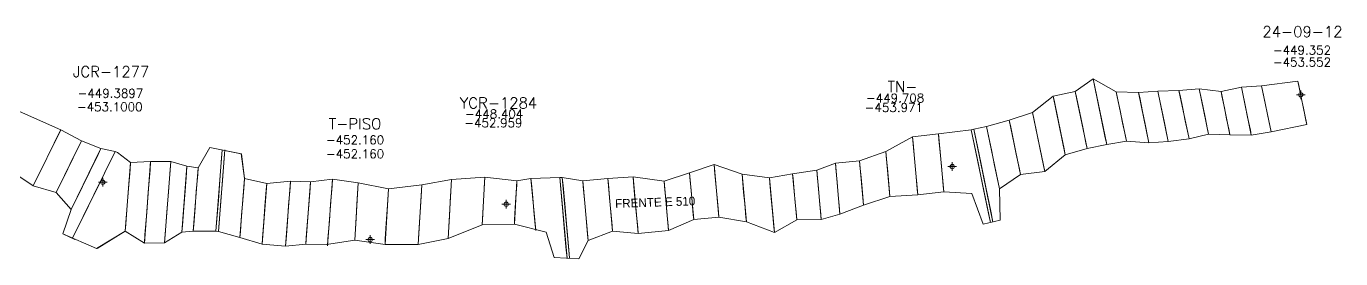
# Model space of a CAD drawing. Extents: x 10548 to 11256, y 0 to 10043.
# Drawn here: x 11105.4 to 11256.5, y 9683.3 to 9710 of the extents above; entities that cross this region are included whole.
import ezdxf
from ezdxf.enums import TextEntityAlignment as Align

# ---------------------------------------------------------------- set-up
doc = ezdxf.new("R2010")
doc.units = 0
doc.header["$MEASUREMENT"] = 0
doc.header["$PDMODE"] = 34
doc.header["$PDSIZE"] = 0.5
for name, color, linetype in [('F-510-7642-E-FIC', 154, 'Continuous'), ('F-510-7642-E-SCR', 154, 'Continuous'), ('F-510-7642-E-SEC', 154, 'Continuous')]:
    doc.layers.add(name, color=color, linetype=linetype)
doc.styles.add('ROMAND', font='romand', dxfattribs={"width": 0.7})
doc.styles.add('ROMANS', font='romans.shx', dxfattribs={"width": 1.65})

# ---------------------------------------------------------------- blocks, each defined once
blk = doc.blocks.new('F2')
at = {"lineweight": 0}
blk.add_point((0, 0), dxfattribs=at)
at = {"lineweight": 0, "style": 'ROMAND'}
for tag, height, p in [('NOMBRE', 1.25, (0.2, 6.62)), ('CIELO', 1, (0.14, 4.62)), ('PISO', 1, (0.14, 3.25))]:
    blk.add_attdef(tag, text='', height=height, dxfattribs=at).set_placement(p, align=Align.CENTER)
at = {"lineweight": 0, "style": 'ROMANS', "flags": 1}
for tag, p in [('MINA', (-0.07, -3.26)), ('LOCALIZACION', (-0.07, -4.93)), ('ESTRUCTURA', (-0.07, -6.62)), ('NIVEL', (-0.07, -8.29)), ('OBRA', (-0.07, -10.12)), ('FECHA', (-0.07, -11.79)), ('ATRAS', (-0.07, -13.48)), ('TOPOGRAFO', (2.67, -15.3))]:
    blk.add_attdef(tag, text='', height=1.25, dxfattribs=at).set_placement(p, align=Align.CENTER)

msp = doc.modelspace()

# ---------------------------------------------------------------- linework, layer by layer
at = {"layer": 'F-510-7642-E-SCR', "linetype": 'Continuous', "lineweight": 0}
for points in [[(11251.55, 9703.72, -449.35), (11247.37, 9703.17, -449.3), (11245.06, 9703, -449.38), (11242.71, 9702.51, -449.65), (11240.2, 9702.81, -449.62), (11237.88, 9702.64, -448.59), (11235.45, 9702.55, -447.76), (11233.24, 9702.39, -448.44), (11230.67, 9702.48, -449.21), (11228.01, 9703.97, -448.88), (11225.96, 9702.53, -448.76), (11223.42, 9702, -448.93), (11221.05, 9700.09, -448.49), (11218.37, 9699.23, -448.86), (11215.77, 9698.49, -448.93), (11214.3, 9698.18, -449.31), (11214.01, 9698.12, -449.31)], [(11251.55, 9703.72, -453.85), (11247.37, 9703.17, -453.8), (11245.06, 9703, -453.58), (11242.71, 9702.51, -453.55), (11240.2, 9702.81, -453.52), (11237.88, 9702.64, -453.59), (11235.45, 9702.55, -453.56), (11233.24, 9702.39, -453.44), (11230.67, 9702.48, -453.41), (11228.01, 9703.97, -453.38), (11225.96, 9702.53, -453.36), (11223.42, 9702, -453.43), (11221.05, 9700.09, -453.39), (11218.37, 9699.23, -453.36), (11215.77, 9698.49, -453.33), (11214.3, 9698.18, -453.31), (11214.01, 9698.12, -453.31)], [(11104.62, 9700.23, -448.29), (11109.37, 9698.12, -448.44), (11109.37, 9698.12, -448.44), (11111.75, 9696.84, -448.46), (11113.99, 9695.97, -448.58), (11115.61, 9695.62, -449.2), (11115.88, 9695.49, -449.2)], [(11104.62, 9700.23, -453.29), (11109.37, 9698.12, -453.34), (11109.37, 9698.12, -453.34), (11111.75, 9696.84, -453.36), (11113.99, 9695.97, -453.28), (11115.61, 9695.62, -453.3), (11115.88, 9695.49, -453.3)], [(11214.01, 9698.12, -449.31), (11214.01, 9698.12, -449.31), (11214.01, 9698.12, -449.31), (11210.23, 9697.67, -449.52), (11207.25, 9697.3, -448.89), (11204.19, 9695.62, -449.37), (11201.18, 9694.54, -449.54), (11198.39, 9694.29, -449.02), (11196.25, 9693.49, -449.2), (11193.48, 9693.04, -449.27), (11190.81, 9692.6, -449.45), (11187.66, 9693.02, -448.82), (11184.45, 9694.13, -448.8), (11181.62, 9693.17, -448.97), (11178.7, 9692.21, -449.15), (11175.14, 9692.69, -448.82), (11172.24, 9692.53, -448.6), (11169.36, 9692.26, -448.67), (11167.01, 9692.65, -448.65), (11166.71, 9692.63, -448.65), (11163.41, 9692.53, -448.82)], [(11214.01, 9698.12, -453.31), (11214.01, 9698.12, -453.31), (11214.01, 9698.12, -453.31), (11210.23, 9697.67, -453.62), (11207.25, 9697.3, -453.39), (11204.19, 9695.62, -453.37), (11201.18, 9694.54, -453.34), (11198.39, 9694.29, -453.32), (11196.25, 9693.49, -453.4), (11193.48, 9693.04, -453.27), (11190.81, 9692.6, -453.15), (11187.66, 9693.02, -453.12), (11184.45, 9694.13, -453), (11181.62, 9693.17, -453.17), (11178.7, 9692.21, -453.15), (11175.14, 9692.69, -453.22), (11172.24, 9692.53, -453.2), (11169.36, 9692.26, -453.07), (11167.01, 9692.65, -453.05), (11166.71, 9692.63, -453.05), (11163.41, 9692.53, -453.02)], [(11252.58, 9698.73, -449.35), (11248.46, 9697.88, -449.3), (11246.19, 9697.51, -449.38), (11243.74, 9697.52, -449.65), (11241.27, 9697.62, -449.62), (11239.04, 9697.06, -448.59), (11236.65, 9696.77, -447.76), (11234.43, 9696.62, -448.44), (11231.84, 9696.8, -449.21), (11229.57, 9696.43, -448.88), (11227.32, 9695.97, -448.76), (11224.81, 9695.24, -448.93), (11222.45, 9693.33, -448.49), (11219.67, 9692.96, -448.86), (11217.24, 9691.34, -448.93), (11217.34, 9687.71, -449.31), (11215.39, 9687.28, -449.31)], [(11252.58, 9698.73, -453.85), (11248.46, 9697.88, -453.8), (11246.19, 9697.51, -453.58), (11243.74, 9697.52, -453.55), (11241.27, 9697.62, -453.52), (11239.04, 9697.06, -453.59), (11236.65, 9696.77, -453.56), (11234.43, 9696.62, -453.44), (11231.84, 9696.8, -453.41), (11229.57, 9696.43, -453.38), (11227.32, 9695.97, -453.36), (11224.81, 9695.24, -453.43), (11222.45, 9693.33, -453.39), (11219.67, 9692.96, -453.36), (11217.24, 9691.34, -453.33), (11217.34, 9687.71, -453.31), (11215.39, 9687.28, -453.31)], [(11140.61, 9692.45, -453.39), (11138.08, 9692.14, -453.46), (11135.78, 9692.22, -453.42), (11133.05, 9691.93, -453.38), (11130.48, 9692.53, -453.34), (11130.15, 9695.36, -453.41), (11126.5, 9696.07, -453.4), (11125.16, 9693.74, -453.36), (11123.87, 9693.94, -453.44), (11122.01, 9694.48, -453.42), (11119.7, 9694.46, -453.28), (11117.39, 9694.34, -453.25), (11115.88, 9695.49, -453.3)], [(11140.61, 9692.45, -448.39), (11138.08, 9692.14, -448.56), (11135.78, 9692.22, -448.52), (11133.05, 9691.93, -448.88), (11130.48, 9692.53, -448.84), (11130.12, 9695.36, -447.91), (11126.5, 9696.07, -447.9), (11125.16, 9693.74, -448.66), (11123.87, 9693.94, -448.54), (11122.01, 9694.48, -449.02), (11119.7, 9694.46, -449.18), (11117.39, 9694.34, -449.25), (11115.88, 9695.49, -449.2)], [(11101.84, 9694.58, -448.29), (11106.2, 9691.66, -448.44), (11106.2, 9691.66, -448.44), (11108.85, 9690.92, -448.46), (11110.56, 9688.96, -448.58), (11109.62, 9686.14, -449.2), (11113.48, 9684.45, -449.2)], [(11101.84, 9694.58, -453.29), (11106.2, 9691.66, -453.34), (11106.2, 9691.66, -453.34), (11108.85, 9690.92, -453.36), (11110.56, 9688.96, -453.28), (11109.62, 9686.14, -453.3), (11110.99, 9685.52, -453.3)], [(11163.41, 9692.53, -453.02), (11161.8, 9692.25, -453.31), (11158.11, 9692.67, -453.29), (11154.29, 9692.39, -453.37), (11150.85, 9691.8, -453.45), (11147.02, 9691.33, -453.42), (11143.55, 9692.03, -453.4), (11140.61, 9692.45, -453.39)], [(11163.41, 9692.53, -448.82), (11161.8, 9692.25, -448.81), (11158.11, 9692.67, -447.99), (11154.29, 9692.39, -448.47), (11150.85, 9691.8, -448.05), (11147.02, 9691.33, -448.82), (11143.55, 9692.03, -448.8), (11140.61, 9692.45, -448.39)], [(11215.39, 9687.28, -449.31), (11215.39, 9687.28, -449.31), (11214.07, 9690.79, -449.34), (11210.84, 9691, -449.52), (11207.86, 9690.63, -448.89), (11204.66, 9690.44, -449.37), (11201.64, 9689.46, -449.54), (11198.92, 9688.41, -449.02), (11196.77, 9687.82, -449.2), (11193.96, 9687.76, -449.27), (11191.38, 9686.32, -449.45), (11188.16, 9687.54, -448.82), (11185, 9688.06, -448.8), (11182.11, 9687.79, -448.97), (11179.21, 9686.53, -449.15), (11175.73, 9686.21, -448.82), (11172.79, 9686.45, -448.6), (11169.98, 9685.39, -448.67), (11168.92, 9683.29, -448.65), (11166.06, 9683.44, -448.65), (11165.15, 9686.34, -448.64)], [(11215.39, 9687.28, -453.31), (11215.39, 9687.28, -453.31), (11214.07, 9690.79, -453.64), (11210.84, 9691, -453.62), (11207.86, 9690.63, -453.39), (11204.66, 9690.44, -453.37), (11201.64, 9689.46, -453.34), (11198.92, 9688.41, -453.32), (11196.77, 9687.82, -453.4), (11193.96, 9687.76, -453.27), (11191.38, 9686.32, -453.15), (11188.16, 9687.54, -453.12), (11185, 9688.06, -453), (11182.11, 9687.79, -453.17), (11179.21, 9686.53, -453.15), (11175.73, 9686.21, -453.22), (11172.79, 9686.45, -453.2), (11169.98, 9685.39, -453.07), (11168.92, 9683.29, -453.05), (11166.06, 9683.44, -453.05), (11165.15, 9686.34, -453.24)], [(11165.15, 9686.34, -453.24), (11165.15, 9686.34, -453.24), (11161.5, 9687.26, -453.31), (11157.79, 9687.18, -453.29), (11153.89, 9685.61, -453.37), (11150.44, 9684.91, -453.45), (11146.64, 9684.94, -453.42), (11143.16, 9685.44, -453.4), (11139.92, 9684.94, -453.28)], [(11165.15, 9686.34, -448.64), (11165.15, 9686.34, -448.64), (11161.5, 9687.26, -448.81), (11157.79, 9687.18, -447.99), (11153.89, 9685.61, -448.47), (11150.44, 9684.91, -448.05), (11146.64, 9684.94, -448.82), (11143.16, 9685.44, -448.8), (11139.92, 9684.94, -448.68)], [(11139.92, 9684.94, -448.68), (11137.52, 9684.96, -448.56), (11135.2, 9684.74, -448.52), (11132.51, 9684.95, -448.88), (11129.96, 9685.75, -448.84), (11127.51, 9686.44, -447.91), (11127.21, 9686.46, -447.9), (11124.6, 9686.46, -448.66), (11123.29, 9686.36, -448.54), (11121.29, 9685.11, -449.02), (11118.98, 9685.09, -449.18), (11116.78, 9686.46, -449.25), (11113.48, 9684.45, -449.2)], [(11139.92, 9684.94, -453.28), (11137.52, 9684.96, -453.46), (11135.2, 9684.74, -453.42), (11132.51, 9684.95, -453.38), (11129.96, 9685.75, -453.34), (11127.51, 9686.44, -453.41), (11127.21, 9686.46, -453.4), (11124.6, 9686.46, -453.36), (11123.29, 9686.36, -453.44), (11121.29, 9685.11, -453.42), (11118.98, 9685.09, -453.28), (11116.78, 9686.46, -453.25), (11113.56, 9684.45, -453.3)]]:
    msp.add_polyline3d(points, dxfattribs=at)
at = {"layer": 'F-510-7642-E-SEC', "linetype": 'Continuous', "lineweight": 0}
for points in [[(11228.01, 9703.97, -453.38), (11229.57, 9696.43, -453.38), (11229.57, 9696.43, -450.77), (11229.41, 9697.18, -449.45), (11228.98, 9699.26, -448.88), (11228.6, 9701.14, -448.88), (11228.17, 9703.22, -449.45), (11228.01, 9703.97, -450.77), (11228.01, 9703.97, -453.38)], [(11225.96, 9702.53, -453.36), (11227.32, 9695.97, -453.36), (11227.32, 9695.97, -450.69), (11227.18, 9696.62, -449.34), (11226.81, 9698.43, -448.76), (11226.47, 9700.07, -448.76), (11226.1, 9701.87, -449.34), (11225.96, 9702.53, -450.69), (11225.96, 9702.53, -453.36)], [(11230.67, 9702.48, -453.41), (11231.84, 9696.8, -453.41), (11231.84, 9696.8, -450.97), (11231.72, 9697.37, -449.74), (11231.4, 9698.93, -449.21), (11231.11, 9700.35, -449.21), (11230.79, 9701.91, -449.74), (11230.67, 9702.48, -450.97), (11230.67, 9702.48, -453.41)], [(11233.24, 9702.39, -453.44), (11234.43, 9696.62, -453.44), (11234.43, 9696.62, -450.54), (11234.31, 9697.19, -449.07), (11233.98, 9698.78, -448.44), (11233.69, 9700.23, -448.44), (11233.36, 9701.82, -449.07), (11233.24, 9702.39, -450.54), (11233.24, 9702.39, -453.44)], [(11235.45, 9702.55, -453.56), (11236.65, 9696.77, -453.56), (11236.65, 9696.77, -450.2), (11236.53, 9697.34, -448.5), (11236.2, 9698.93, -447.76), (11235.9, 9700.38, -447.76), (11235.57, 9701.97, -448.5), (11235.45, 9702.55, -450.2), (11235.45, 9702.55, -453.56)], [(11237.88, 9702.64, -453.59), (11239.04, 9697.06, -453.59), (11239.04, 9697.06, -450.69), (11238.92, 9697.61, -449.22), (11238.6, 9699.15, -448.59), (11238.32, 9700.55, -448.59), (11238, 9702.08, -449.22), (11237.88, 9702.64, -450.69), (11237.88, 9702.64, -453.59)], [(11240.2, 9702.81, -453.52), (11241.27, 9697.62, -453.52), (11241.27, 9697.62, -451.26), (11241.16, 9698.14, -450.11), (11240.87, 9699.57, -449.62), (11240.6, 9700.86, -449.62), (11240.3, 9702.29, -450.11), (11240.2, 9702.81, -451.26), (11240.2, 9702.81, -453.52)], [(11242.71, 9702.51, -453.55), (11243.74, 9697.52, -453.55), (11243.74, 9697.52, -451.29), (11243.64, 9698.02, -450.14), (11243.35, 9699.39, -449.65), (11243.1, 9700.64, -449.65), (11242.81, 9702.01, -450.14), (11242.71, 9702.51, -451.29), (11242.71, 9702.51, -453.55)], [(11245.06, 9703, -453.58), (11246.19, 9697.51, -453.58), (11246.19, 9697.51, -451.14), (11246.08, 9698.06, -449.9), (11245.77, 9699.57, -449.38), (11245.48, 9700.94, -449.38), (11245.17, 9702.45, -449.9), (11245.06, 9703, -451.14), (11245.06, 9703, -453.58)], [(11247.37, 9703.17, -453.8), (11248.46, 9697.88, -453.8), (11248.46, 9697.88, -451.19), (11248.35, 9698.41, -449.87), (11248.05, 9699.86, -449.3), (11247.78, 9701.18, -449.3), (11247.48, 9702.64, -449.87), (11247.37, 9703.17, -451.19), (11247.37, 9703.17, -453.8)], [(11251.55, 9703.72, -453.85), (11252.58, 9698.73, -453.85), (11252.58, 9698.73, -451.24), (11252.47, 9699.23, -449.92), (11252.19, 9700.6, -449.35), (11251.93, 9701.85, -449.35), (11251.65, 9703.22, -449.92), (11251.55, 9703.72, -451.24), (11251.55, 9703.72, -453.85)], [(11223.42, 9702, -453.43), (11224.81, 9695.24, -453.43), (11224.81, 9695.24, -450.82), (11224.67, 9695.92, -449.49), (11224.29, 9697.78, -448.93), (11223.94, 9699.47, -448.93), (11223.56, 9701.33, -449.49), (11223.42, 9702, -450.82), (11223.42, 9702, -453.43)], [(11221.05, 9700.09, -453.39), (11222.45, 9693.33, -453.39), (11222.45, 9693.33, -450.55), (11222.31, 9694, -449.11), (11221.93, 9695.86, -448.49), (11221.58, 9697.55, -448.49), (11221.19, 9699.41, -449.11), (11221.05, 9700.09, -450.55), (11221.05, 9700.09, -453.39)], [(11106.2, 9691.66, -453.34), (11109.37, 9698.12, -453.34), (11109.37, 9698.12, -450.49), (11109.05, 9697.48, -449.05), (11108.18, 9695.7, -448.44), (11107.39, 9694.08, -448.44), (11106.52, 9692.3, -449.05), (11106.2, 9691.66, -450.49), (11106.2, 9691.66, -453.34)], [(11214.01, 9698.12, -453.31), (11216.21, 9687.45, -453.31), (11216.21, 9687.45, -450.99), (11215.99, 9688.51, -449.81), (11215.38, 9691.45, -449.31), (11214.83, 9694.12, -449.31), (11214.23, 9697.05, -449.81), (11214.01, 9698.12, -450.99), (11214.01, 9698.12, -453.31)], [(11214.3, 9698.18, -453.31), (11216.5, 9687.51, -453.31), (11216.5, 9687.51, -450.99), (11216.28, 9688.57, -449.82), (11215.68, 9691.51, -449.31), (11215.13, 9694.18, -449.31), (11214.52, 9697.11, -449.82), (11214.3, 9698.18, -450.99), (11214.3, 9698.18, -453.31)], [(11215.77, 9698.49, -453.33), (11217.24, 9691.34, -453.33), (11217.24, 9691.34, -450.78), (11217.1, 9692.05, -449.48), (11216.69, 9694.02, -448.93), (11216.32, 9695.8, -448.93), (11215.92, 9697.77, -449.48), (11215.77, 9698.49, -450.78), (11215.77, 9698.49, -453.33)], [(11218.37, 9699.23, -453.36), (11219.67, 9692.96, -453.36), (11219.67, 9692.96, -450.75), (11219.54, 9693.59, -449.43), (11219.18, 9695.31, -448.86), (11218.86, 9696.88, -448.86), (11218.5, 9698.6, -449.43), (11218.37, 9699.23, -450.75), (11218.37, 9699.23, -453.36)], [(11108.85, 9690.92, -453.36), (11111.75, 9696.84, -453.36), (11111.75, 9696.84, -450.52), (11111.46, 9696.25, -449.08), (11110.66, 9694.62, -448.46), (11109.94, 9693.14, -448.46), (11109.14, 9691.51, -449.08), (11108.85, 9690.92, -450.52), (11108.85, 9690.92, -453.36)], [(11207.25, 9697.3, -453.39), (11207.86, 9690.63, -453.39), (11207.86, 9690.63, -450.78), (11207.8, 9691.29, -449.46), (11207.63, 9693.13, -448.89), (11207.48, 9694.8, -448.89), (11207.32, 9696.63, -449.46), (11207.25, 9697.3, -450.78), (11207.25, 9697.3, -453.39)], [(11210.23, 9697.67, -453.62), (11210.84, 9691, -453.62), (11210.84, 9691, -451.24), (11210.78, 9691.66, -450.03), (11210.61, 9693.5, -449.52), (11210.46, 9695.17, -449.52), (11210.29, 9697, -450.03), (11210.23, 9697.67, -451.24), (11210.23, 9697.67, -453.62)], [(11110.56, 9688.96, -453.28), (11113.99, 9695.97, -453.28), (11113.99, 9695.97, -450.56), (11113.65, 9695.27, -449.18), (11112.71, 9693.34, -448.58), (11111.85, 9691.59, -448.58), (11110.9, 9689.66, -449.18), (11110.56, 9688.96, -450.56), (11110.56, 9688.96, -453.28)], [(11110.72, 9685.66, -453.3), (11115.61, 9695.62, -453.3), (11115.61, 9695.62, -450.92), (11115.12, 9694.62, -449.72), (11113.77, 9691.88, -449.2), (11112.55, 9689.39, -449.2), (11111.21, 9686.65, -449.72), (11110.72, 9685.66, -450.92), (11110.72, 9685.66, -453.3)], [(11127.93, 9695.83, -453.4), (11127.21, 9686.46, -453.4), (11127.21, 9686.46, -450.21), (11127.28, 9687.4, -448.59), (11127.48, 9689.97, -447.9), (11127.66, 9692.32, -447.9), (11127.86, 9694.89, -448.59), (11127.93, 9695.83, -450.21), (11127.93, 9695.83, -453.4)], [(11128.23, 9695.81, -453.41), (11127.51, 9686.44, -453.41), (11127.51, 9686.44, -450.22), (11127.58, 9687.37, -448.6), (11127.78, 9689.95, -447.91), (11127.96, 9692.29, -447.91), (11128.16, 9694.87, -448.6), (11128.23, 9695.81, -450.22), (11128.23, 9695.81, -453.41)], [(11204.19, 9695.62, -453.37), (11204.66, 9690.44, -453.37), (11204.66, 9690.44, -451.05), (11204.62, 9690.96, -449.87), (11204.49, 9692.38, -449.37), (11204.37, 9693.67, -449.37), (11204.24, 9695.1, -449.87), (11204.19, 9695.62, -451.05), (11204.19, 9695.62, -453.37)], [(11117.39, 9694.34, -453.25), (11116.78, 9686.46, -453.25), (11116.78, 9686.46, -450.93), (11116.84, 9687.25, -449.75), (11117.01, 9689.42, -449.25), (11117.16, 9691.38, -449.25), (11117.33, 9693.55, -449.75), (11117.39, 9694.34, -450.93), (11117.39, 9694.34, -453.25)], [(11119.7, 9694.46, -453.28), (11118.98, 9685.09, -453.28), (11118.98, 9685.09, -450.9), (11119.05, 9686.03, -449.7), (11119.25, 9688.6, -449.18), (11119.43, 9690.95, -449.18), (11119.63, 9693.52, -449.7), (11119.7, 9694.46, -450.9), (11119.7, 9694.46, -453.28)], [(11122.01, 9694.48, -453.42), (11121.29, 9685.11, -453.42), (11121.29, 9685.11, -450.86), (11121.36, 9686.05, -449.57), (11121.56, 9688.63, -449.02), (11121.74, 9690.97, -449.02), (11121.94, 9693.55, -449.57), (11122.01, 9694.48, -450.86), (11122.01, 9694.48, -453.42)], [(11123.87, 9693.94, -453.44), (11123.29, 9686.36, -453.44), (11123.29, 9686.36, -450.6), (11123.35, 9687.12, -449.16), (11123.51, 9689.2, -448.54), (11123.65, 9691.1, -448.54), (11123.82, 9693.18, -449.16), (11123.87, 9693.94, -450.6), (11123.87, 9693.94, -453.44)], [(11125.16, 9693.74, -453.36), (11124.6, 9686.46, -453.36), (11124.6, 9686.46, -450.64), (11124.66, 9687.19, -449.26), (11124.81, 9689.19, -448.66), (11124.95, 9691.01, -448.66), (11125.11, 9693.01, -449.26), (11125.16, 9693.74, -450.64), (11125.16, 9693.74, -453.36)], [(11184.45, 9694.13, -453), (11185, 9688.06, -453), (11185, 9688.06, -450.56), (11184.94, 9688.66, -449.33), (11184.79, 9690.33, -448.8), (11184.65, 9691.85, -448.8), (11184.5, 9693.52, -449.33), (11184.45, 9694.13, -450.56), (11184.45, 9694.13, -453)], [(11196.25, 9693.49, -453.4), (11196.77, 9687.82, -453.4), (11196.77, 9687.82, -450.96), (11196.72, 9688.38, -449.73), (11196.57, 9689.94, -449.2), (11196.45, 9691.36, -449.2), (11196.3, 9692.92, -449.73), (11196.25, 9693.49, -450.96), (11196.25, 9693.49, -453.4)], [(11198.39, 9694.29, -453.32), (11198.92, 9688.41, -453.32), (11198.92, 9688.41, -450.82), (11198.87, 9689, -449.56), (11198.72, 9690.62, -449.02), (11198.59, 9692.08, -449.02), (11198.44, 9693.7, -449.56), (11198.39, 9694.29, -450.82), (11198.39, 9694.29, -453.32)], [(11201.18, 9694.54, -453.34), (11201.64, 9689.46, -453.34), (11201.64, 9689.46, -451.14), (11201.59, 9689.97, -450.02), (11201.47, 9691.37, -449.54), (11201.35, 9692.64, -449.54), (11201.22, 9694.03, -450.02), (11201.18, 9694.54, -451.14), (11201.18, 9694.54, -453.34)], [(11130.48, 9692.53, -453.34), (11129.96, 9685.75, -453.34), (11129.96, 9685.75, -450.73), (11130.01, 9686.42, -449.41), (11130.16, 9688.29, -448.84), (11130.29, 9689.98, -448.84), (11130.43, 9691.85, -449.41), (11130.48, 9692.53, -450.73), (11130.48, 9692.53, -453.34)], [(11133.05, 9691.93, -453.38), (11132.51, 9684.95, -453.38), (11132.51, 9684.95, -450.77), (11132.56, 9685.65, -449.45), (11132.71, 9687.56, -448.88), (11132.84, 9689.31, -448.88), (11132.99, 9691.23, -449.45), (11133.05, 9691.93, -450.77), (11133.05, 9691.93, -453.38)], [(11135.78, 9692.22, -453.42), (11135.2, 9684.74, -453.42), (11135.2, 9684.74, -450.58), (11135.26, 9685.49, -449.14), (11135.41, 9687.54, -448.52), (11135.56, 9689.41, -448.52), (11135.72, 9691.47, -449.14), (11135.78, 9692.22, -450.58), (11135.78, 9692.22, -453.42)], [(11138.08, 9692.14, -453.46), (11137.52, 9684.96, -453.46), (11137.52, 9684.96, -450.61), (11137.58, 9685.68, -449.17), (11137.73, 9687.65, -448.56), (11137.87, 9689.45, -448.56), (11138.02, 9691.42, -449.17), (11138.08, 9692.14, -450.61), (11138.08, 9692.14, -453.46)], [(11140.61, 9692.45, -453.39), (11140.01, 9684.77, -453.39), (11140.01, 9684.77, -450.49), (11140.07, 9685.54, -449.02), (11140.24, 9687.65, -448.39), (11140.38, 9689.57, -448.39), (11140.55, 9691.68, -449.02), (11140.61, 9692.45, -450.49), (11140.61, 9692.45, -453.39)], [(11143.55, 9692.03, -453.4), (11143.16, 9685.44, -453.4), (11143.16, 9685.44, -450.73), (11143.2, 9686.1, -449.38), (11143.31, 9687.91, -448.8), (11143.4, 9689.56, -448.8), (11143.51, 9691.37, -449.38), (11143.55, 9692.03, -450.73), (11143.55, 9692.03, -453.4)], [(11150.85, 9691.8, -453.45), (11150.44, 9684.91, -453.45), (11150.44, 9684.91, -450.31), (11150.48, 9685.6, -448.73), (11150.59, 9687.49, -448.05), (11150.7, 9689.22, -448.05), (11150.81, 9691.11, -448.73), (11150.85, 9691.8, -450.31), (11150.85, 9691.8, -453.45)], [(11154.29, 9692.39, -453.37), (11153.89, 9685.61, -453.37), (11153.89, 9685.61, -450.52), (11153.93, 9686.29, -449.08), (11154.04, 9688.15, -448.47), (11154.14, 9689.85, -448.47), (11154.25, 9691.72, -449.08), (11154.29, 9692.39, -450.52), (11154.29, 9692.39, -453.37)], [(11158.11, 9692.67, -453.29), (11157.79, 9687.18, -453.29), (11157.79, 9687.18, -450.22), (11157.82, 9687.73, -448.66), (11157.91, 9689.24, -447.99), (11157.99, 9690.61, -447.99), (11158.08, 9692.12, -448.66), (11158.11, 9692.67, -450.22), (11158.11, 9692.67, -453.29)], [(11161.8, 9692.25, -453.31), (11161.5, 9687.26, -453.31), (11161.5, 9687.26, -450.7), (11161.53, 9687.76, -449.38), (11161.61, 9689.13, -448.81), (11161.68, 9690.38, -448.81), (11161.77, 9691.75, -449.38), (11161.8, 9692.25, -450.7), (11161.8, 9692.25, -453.31)], [(11163.41, 9692.53, -453.02), (11163.95, 9686.55, -453.02), (11163.95, 9686.55, -450.59), (11163.89, 9687.15, -449.35), (11163.75, 9688.79, -448.82), (11163.61, 9690.29, -448.82), (11163.46, 9691.93, -449.35), (11163.41, 9692.53, -450.59), (11163.41, 9692.53, -453.02)], [(11166.71, 9692.63, -453.05), (11167.55, 9683.37, -453.05), (11167.55, 9683.37, -450.5), (11167.47, 9684.29, -449.2), (11167.24, 9686.84, -448.65), (11167.03, 9689.15, -448.65), (11166.8, 9691.7, -449.2), (11166.71, 9692.63, -450.5), (11166.71, 9692.63, -453.05)], [(11167.01, 9692.65, -453.05), (11167.85, 9683.39, -453.05), (11167.85, 9683.39, -450.5), (11167.76, 9684.32, -449.21), (11167.53, 9686.87, -448.65), (11167.33, 9689.18, -448.65), (11167.09, 9691.73, -449.21), (11167.01, 9692.65, -450.5), (11167.01, 9692.65, -453.05)], [(11169.36, 9692.26, -453.07), (11169.98, 9685.39, -453.07), (11169.98, 9685.39, -450.52), (11169.92, 9686.08, -449.23), (11169.74, 9687.97, -448.67), (11169.59, 9689.69, -448.67), (11169.42, 9691.58, -449.23), (11169.36, 9692.26, -450.52), (11169.36, 9692.26, -453.07)], [(11172.24, 9692.53, -453.2), (11172.79, 9686.45, -453.2), (11172.79, 9686.45, -450.53), (11172.74, 9687.06, -449.17), (11172.59, 9688.73, -448.6), (11172.45, 9690.25, -448.6), (11172.3, 9691.92, -449.17), (11172.24, 9692.53, -450.53), (11172.24, 9692.53, -453.2)], [(11175.14, 9692.69, -453.22), (11175.73, 9686.21, -453.22), (11175.73, 9686.21, -450.67), (11175.67, 9686.86, -449.37), (11175.51, 9688.64, -448.82), (11175.36, 9690.26, -448.82), (11175.2, 9692.04, -449.37), (11175.14, 9692.69, -450.67), (11175.14, 9692.69, -453.22)], [(11178.7, 9692.21, -453.15), (11179.21, 9686.53, -453.15), (11179.21, 9686.53, -450.83), (11179.16, 9687.1, -449.65), (11179.02, 9688.66, -449.15), (11178.89, 9690.08, -449.15), (11178.75, 9691.64, -449.65), (11178.7, 9692.21, -450.83), (11178.7, 9692.21, -453.15)], [(11181.62, 9693.17, -453.17), (11182.11, 9687.79, -453.17), (11182.11, 9687.79, -450.74), (11182.06, 9688.33, -449.5), (11181.93, 9689.81, -448.97), (11181.81, 9691.16, -448.97), (11181.67, 9692.64, -449.5), (11181.62, 9693.17, -450.74), (11181.62, 9693.17, -453.17)], [(11187.66, 9693.02, -453.12), (11188.16, 9687.54, -453.12), (11188.16, 9687.54, -450.63), (11188.11, 9688.09, -449.37), (11187.97, 9689.59, -448.82), (11187.85, 9690.96, -448.82), (11187.71, 9692.47, -449.37), (11187.66, 9693.02, -450.63), (11187.66, 9693.02, -453.12)], [(11190.81, 9692.6, -453.15), (11191.38, 9686.32, -453.15), (11191.38, 9686.32, -451.01), (11191.32, 9686.95, -449.92), (11191.17, 9688.68, -449.45), (11191.02, 9690.25, -449.45), (11190.87, 9691.97, -449.92), (11190.81, 9692.6, -451.01), (11190.81, 9692.6, -453.15)], [(11193.48, 9693.04, -453.27), (11193.96, 9687.76, -453.27), (11193.96, 9687.76, -450.95), (11193.91, 9688.29, -449.78), (11193.78, 9689.74, -449.27), (11193.66, 9691.06, -449.27), (11193.53, 9692.51, -449.78), (11193.48, 9693.04, -450.95), (11193.48, 9693.04, -453.27)], [(11147.02, 9691.33, -453.42), (11146.64, 9684.94, -453.42), (11146.64, 9684.94, -450.75), (11146.67, 9685.58, -449.4), (11146.78, 9687.33, -448.82), (11146.87, 9688.93, -448.82), (11146.98, 9690.69, -449.4), (11147.02, 9691.33, -450.75), (11147.02, 9691.33, -453.42)]]:
    msp.add_polyline3d(points, dxfattribs=at)

# ---------------------------------------------------------------- block references
at = {"layer": 'F-510-7642-E-FIC', "linetype": 'Continuous', "lineweight": 0}
msp.add_blockref('F2', (11251.87, 9702.15, -449.35), dxfattribs=at).add_auto_attribs({'NOMBRE': '24-09-12', 'CIELO': '-449.352', 'PISO': '-453.552'})
ref = msp.add_blockref('F2', (11114.2, 9692.08, -449.39), dxfattribs=at)
ref.add_attrib('NOMBRE', 'JCR-1277', dxfattribs={"layer": '0', "lineweight": 0, "height": 1.25, "style": 'ROMAND'}).set_placement((11115.16, 9704.17, -449.39), align=Align.CENTER)
ref.add_attrib('CIELO', '-449.3897', dxfattribs={"layer": '0', "lineweight": 0, "height": 1, "style": 'ROMAND'}).set_placement((11115.08, 9701.81, -449.39), align=Align.CENTER)
ref.add_attrib('PISO', '-453.1000', dxfattribs={"layer": '0', "lineweight": 0, "height": 1, "style": 'ROMAND'}).set_placement((11115, 9700.26, -449.39), align=Align.CENTER)
ref = msp.add_blockref('F2', (11211.82, 9693.89, -449.71), dxfattribs=at)
ref.add_attrib('NOMBRE', 'TN-', dxfattribs={"layer": '0', "lineweight": 0, "height": 1.25, "style": 'ROMAND'}).set_placement((11206.1, 9702.44, -449.71), align=Align.CENTER)
ref.add_attrib('CIELO', '-449.708', dxfattribs={"layer": '0', "lineweight": 0, "height": 1, "style": 'ROMAND'}).set_placement((11205.26, 9701.27, -449.71), align=Align.CENTER)
ref.add_attrib('PISO', '-453.971', dxfattribs={"layer": '0', "lineweight": 0, "height": 1, "style": 'ROMAND'}).set_placement((11205.11, 9700.18, -449.71), align=Align.CENTER)
ref = msp.add_blockref('F2', (11160.56, 9689.56, -448.4), dxfattribs=at)
ref.add_attrib('NOMBRE', 'YCR-1284', dxfattribs={"layer": '0', "lineweight": 0, "height": 1.25, "style": 'ROMAND'}).set_placement((11159.68, 9700.58, -448.4), align=Align.CENTER)
ref.add_attrib('CIELO', '-448.404', dxfattribs={"layer": '0', "lineweight": 0, "height": 1, "style": 'ROMAND'}).set_placement((11159.18, 9699.44, -448.4), align=Align.CENTER)
ref.add_attrib('PISO', '-452.959', dxfattribs={"layer": '0', "lineweight": 0, "height": 1, "style": 'ROMAND'}).set_placement((11159.09, 9698.41, -448.4), align=Align.CENTER)
ref = msp.add_blockref('F2', (11144.93, 9685.49, -452.16), dxfattribs=at)
ref.add_attrib('NOMBRE', 'T-PISO', dxfattribs={"layer": '0', "lineweight": 0, "height": 1.25, "style": 'ROMAND'}).set_placement((11143.19, 9698.18, -452.16), align=Align.CENTER)
ref.add_attrib('CIELO', '-452.160', dxfattribs={"layer": '0', "lineweight": 0, "height": 1, "style": 'ROMAND'}).set_placement((11143.19, 9696.45, -452.16), align=Align.CENTER)
ref.add_attrib('PISO', '-452.160', dxfattribs={"layer": '0', "lineweight": 0, "height": 1, "style": 'ROMAND'}).set_placement((11143.19, 9694.85, -452.16), align=Align.CENTER)

# ---------------------------------------------------------------- texts
at = {"color": 0, "linetype": 'Continuous', "lineweight": 0, "insert": (11173.06, 9690.13), "char_height": 1, "width": 1264.1327, "attachment_point": 1, "rotation": 1.9348}
msp.add_mtext('FRENTE E 510 ', dxfattribs=at)

doc.saveas('drawing.dxf')
